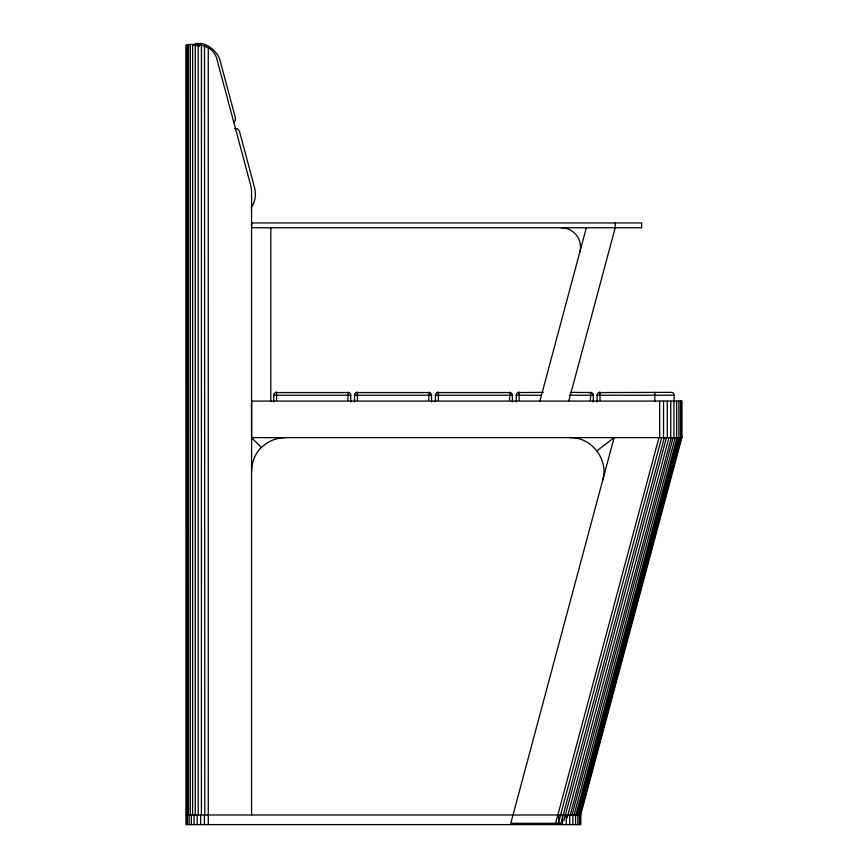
<?xml version="1.0" encoding="UTF-8"?>
<svg xmlns="http://www.w3.org/2000/svg" width="868" height="868" viewBox="0 0 868 868"><rect width="100%" height="100%" fill="white"/><g stroke="black" fill="none" stroke-linecap="round" stroke-linejoin="round"><path stroke-width="1.3" d="M285.268 437.656C276.425 437.722 267.745 441.324 261.442 447.53L251.579 437.656L251.579 401.081L681.836 401.081L681.836 437.656M251.579 471.009C251.644 462.243 255.17 453.649 261.279 447.356M602.75 480.069C608.891 459.628 591.542 437.016 570.211 437.656M539.896 401.081L586.345 227.752M568.768 401.081L615.217 227.752L615.217 222.946M555.618 823.298L658.953 437.656M558.352 823.298L661.676 437.656M664.345 437.656L561.01 823.298L510.785 823.298L614.11 437.656L596.934 450.839M563.831 820.683L666.461 437.656M567.054 818.068L668.989 437.656M570.113 815.464L671.344 437.656M571.914 815.464L673.145 437.656M573.954 815.464L675.185 437.656M575.744 815.464L676.975 437.656M577.025 815.464L678.255 437.656M578.359 815.464L679.59 437.656M579.39 815.464L680.62 437.656M580.008 815.464L681.239 437.656M580.149 816.766L681.879 437.656L251.579 437.656M251.102 207.951C255.094 202.168 256.407 194.725 254.628 187.922L239.438 131.209L237.344 128.714L234.718 128.486M193.065 45.527C202.83 38.398 218.313 51.136 220.244 61.227L235.467 118.015L235.239 120.641L233.373 122.507M356.65 392.564L429.443 392.564M437.505 392.564L510.297 392.564M518.359 392.564L543.325 392.347M599.213 392.564L671.214 392.347A2.886 2.886 0 0 1 674.1 395.233L674.1 401.927M275.829 392.564L348.621 392.564M275.59 392.564L276.61 392.347L276.61 400.365M356.412 392.564L357.432 392.347L357.432 400.365M437.266 392.564L438.286 392.347L438.286 400.365M518.12 392.564L519.14 392.347L519.14 400.365M598.974 392.564L599.994 392.347L599.994 400.365M570.211 392.347L591.141 392.564M273.724 401.927L273.724 395.233L350.726 395.233L350.726 401.927M354.545 401.927L354.545 395.233L431.548 395.233L431.548 401.927M435.4 401.927L435.4 395.233L512.402 395.233L512.402 401.927M516.254 401.927L516.254 395.233L541.556 395.233M569.256 395.233L593.256 395.233L593.256 401.927M597.097 401.927L597.097 395.233L674.1 395.233M186.121 814.976L580.768 814.976L580.768 824.6L186.132 824.6L186.121 44.952C197.806 42.89 213.702 45.635 216.902 59.219L250.917 186.186L251.579 191.166L251.579 814.976M199.846 45.006L200.399 45.082M204.805 814.976L204.49 45.971M204.805 46.091L206.107 46.601M590.359 400.365L590.783 392.564M509.516 400.365L509.939 392.564M428.662 400.365L429.085 392.564M347.84 400.365L348.263 392.564M681.499 401.081L681.499 437.656M680.49 401.081L680.49 437.656M678.863 401.081L678.863 437.656M676.649 401.081L676.649 437.656M673.926 401.081L673.926 437.656M670.758 401.081L670.758 437.656M667.264 401.081L667.264 437.656M663.532 401.081L663.532 437.656M659.691 401.081L659.691 437.656M654.852 392.347L654.852 401.396M580.432 814.976L580.432 824.6M579.433 814.976L579.433 824.6M577.806 814.976L577.806 824.6M575.592 814.976L575.592 824.6M572.869 814.976L572.869 824.6M569.701 814.976L569.701 824.6M566.207 814.976L566.207 824.6M562.475 814.976L562.475 824.6M558.634 814.976L558.634 824.6M270.827 227.752L270.827 401.222M208.266 47.729L208.277 824.6M204.425 814.976L204.425 824.6M201.419 45.201L201.419 814.976M200.703 814.976L200.703 824.6M199.39 43.541L199.39 46.243M198.219 44.952L198.219 814.976M198.078 43.433L198.078 46.112M197.199 814.976L197.199 824.6M196.016 43.443L196.016 46.134M195.257 44.952L195.257 814.976M194.041 814.976L194.041 824.6M192.609 44.952L192.609 814.976M191.318 814.976L191.318 824.6M190.352 44.952L190.352 814.976M189.105 814.976L189.105 824.6M188.54 44.952L188.54 814.976M187.466 814.976L187.466 824.6M187.206 44.952L187.206 814.976M186.403 44.952L186.468 824.6M435.4 395.233A2.886 2.886 0 0 1 438.286 392.347M509.516 392.347A2.886 2.886 0 0 1 512.402 395.233M354.545 395.233A2.886 2.886 0 0 1 357.432 392.347M428.662 392.347A2.886 2.886 0 0 1 431.548 395.233M516.254 395.233A2.886 2.886 0 0 1 519.14 392.347M590.359 392.347A2.886 2.886 0 0 1 593.256 395.233M597.108 395.233A2.886 2.886 0 0 1 599.994 392.347M273.724 395.233A2.886 2.886 0 0 1 276.61 392.347M347.84 392.347A2.886 2.886 0 0 1 350.726 395.233M561.249 227.752A19.248 19.248 0 0 1 579.846 251.991M251.579 222.946L251.579 227.752L641.68 227.752L641.68 222.946L251.579 222.946"/></g></svg>
